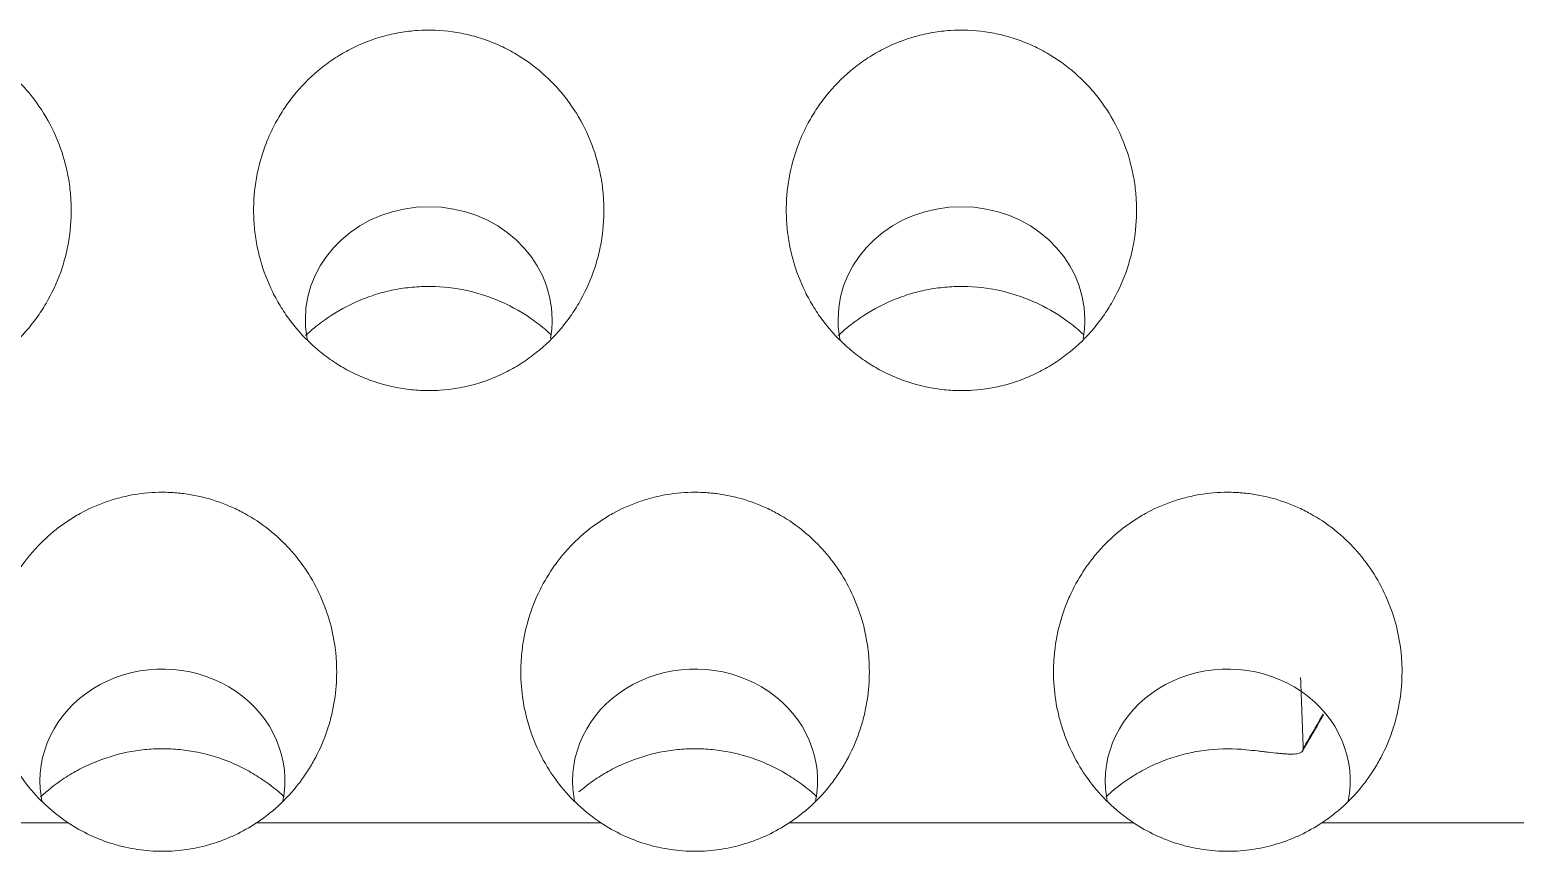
# Model space of a CAD drawing. Header units: millimetres. Extents: x 70151 to 230897, y 35202 to 113211.
# Drawn here: x 179196.4 to 179204.73, y 69177.14 to 69181.75 of the extents above; entities that cross this region are included whole.
import ezdxf

# ---------------------------------------------------------------- set-up
doc = ezdxf.new("R2010")
doc.units = ezdxf.units.MM
doc.header["$LTSCALE"] = 50
doc.layers.add('2-con', color=2, linetype='Continuous')
doc.layers.add('mark-B', color=2, linetype='Continuous', lineweight=20)

# ---------------------------------------------------------------- blocks, each defined once
blk = doc.blocks.new('무풍1WAY 대형')
at = {"layer": 'mark-B'}
for centre, major_axis, start_param, end_param in [((-548.2026, -418.0863), (0.6871, 0), 2.960559, 6.283185), ((-548.2026, -418.0863), (0.6871, 0), 0, 0.180541), ((-545.215, -418.0863), (0.6871, 0), 2.960559, 6.283185), ((-545.215, -418.0863), (0.6871, 0), 0, 0.180541), ((-542.2275, -418.0863), (0.6871, 0), 2.960559, 6.283185), ((-542.2275, -418.0863), (0.6871, 0), 0, 0.180541), ((-546.7088, -420.6736), (-0.6921, 0), 6.112459, 6.283185), ((-546.7088, -420.6736), (-0.6921, 0), 3.141593, 3.316049), ((-543.7212, -420.6736), (-0.6921, 0), 6.112459, 6.283185), ((-543.7212, -420.6736), (-0.6921, 0), 3.141593, 3.316049), ((-546.7088, -420.6736), (-0.6921, 0), 0, 3.141592), ((-543.7212, -420.6736), (-0.6921, 0), 0, 3.141592)]:
    blk.add_ellipse(centre, major_axis=major_axis, ratio=0.913545, start_param=start_param, end_param=end_param, dxfattribs=at)
for points, knots in [([(-547.6746, -417.8514), (-547.7137, -417.8255), (-547.7949, -417.78), (-547.8817, -417.7465), (-547.9489, -417.7261), (-547.9718, -417.7201), (-548.0174, -417.7099), (-548.0403, -417.7056), (-548.1093, -417.6954), (-548.1557, -417.6919), (-548.2257, -417.6919), (-548.2491, -417.6928), (-548.2961, -417.6963), (-548.3194, -417.6989), (-548.3886, -417.7092), (-548.4339, -417.7194), (-548.5005, -417.7395), (-548.5226, -417.7471), (-548.5662, -417.7639), (-548.5879, -417.7731), (-548.6514, -417.803), (-548.6919, -417.8258), (-548.7305, -417.8514)], [0, 0, 0, 0, 0.125, 0.25, 0.25, 0.3125, 0.3125, 0.375, 0.375, 0.5, 0.5, 0.5625, 0.5625, 0.625, 0.625, 0.75, 0.75, 0.8125, 0.8125, 0.875, 0.875, 1, 1, 1, 1]), ([(-544.6871, -417.8514), (-544.7262, -417.8255), (-544.8073, -417.78), (-544.8941, -417.7465), (-544.9614, -417.7261), (-544.9842, -417.7201), (-545.0299, -417.7099), (-545.0528, -417.7056), (-545.1218, -417.6954), (-545.1681, -417.6919), (-545.2382, -417.6919), (-545.2616, -417.6928), (-545.3086, -417.6963), (-545.3318, -417.6989), (-545.401, -417.7092), (-545.4463, -417.7194), (-545.513, -417.7395), (-545.535, -417.7471), (-545.5786, -417.7638), (-545.6003, -417.7731), (-545.6639, -417.803), (-545.7043, -417.8258), (-545.7429, -417.8514)], [0, 0, 0, 0, 0.125, 0.25, 0.25, 0.3125, 0.3125, 0.375, 0.375, 0.5, 0.5, 0.5625, 0.5625, 0.625, 0.625, 0.75, 0.75, 0.8125, 0.8125, 0.875, 0.875, 1, 1, 1, 1]), ([(-541.6995, -417.8514), (-541.7387, -417.8255), (-541.8198, -417.78), (-541.9066, -417.7465), (-541.9738, -417.7261), (-541.9967, -417.7201), (-542.0423, -417.7099), (-542.0653, -417.7056), (-542.1343, -417.6954), (-542.1806, -417.6919), (-542.2506, -417.6919), (-542.274, -417.6928), (-542.321, -417.6963), (-542.3443, -417.6989), (-542.4135, -417.7092), (-542.4588, -417.7194), (-542.5254, -417.7395), (-542.5475, -417.7471), (-542.5911, -417.7638), (-542.6128, -417.7731), (-542.6763, -417.803), (-542.7168, -417.8258), (-542.7554, -417.8514)], [0, 0, 0, 0, 0.125, 0.25, 0.25, 0.3125, 0.3125, 0.375, 0.375, 0.5, 0.5, 0.5625, 0.5625, 0.625, 0.625, 0.75, 0.75, 0.8125, 0.8125, 0.875, 0.875, 1, 1, 1, 1]), ([(-547.6746, -417.8514), (-547.6298, -417.881), (-547.588, -417.9139), (-547.5102, -417.986), (-547.4741, -418.0252), (-547.4079, -418.11), (-547.3787, -418.1544), (-547.3276, -418.247), (-547.3056, -418.2951), (-547.2783, -418.3703), (-547.2701, -418.3959), (-547.2558, -418.4472), (-547.2497, -418.473), (-547.2344, -418.5508), (-547.2282, -418.6033), (-547.2255, -418.6695), (-547.2253, -418.6828), (-547.2252, -418.7095), (-547.2254, -418.7229), (-547.2269, -418.7629), (-547.2289, -418.7894), (-547.2379, -418.8684), (-547.2478, -418.9203), (-547.2688, -418.997), (-547.2768, -419.0224), (-547.2904, -419.0601), (-547.2951, -419.0727), (-547.3051, -419.0974), (-547.3104, -419.1097), (-547.3377, -419.1703), (-547.3631, -419.2168), (-547.4067, -419.2834), (-547.4222, -419.3051), (-547.4468, -419.3369), (-547.4553, -419.3473), (-547.4725, -419.3679), (-547.4814, -419.3779), (-547.5264, -419.4272), (-547.5652, -419.4635), (-547.6279, -419.5131), (-547.6495, -419.5288), (-547.6831, -419.5512), (-547.6945, -419.5584), (-547.7175, -419.5724), (-547.7291, -419.5791), (-547.7878, -419.6115), (-547.8364, -419.6333), (-547.9121, -419.6599), (-547.9377, -419.6677), (-547.9769, -419.6778), (-547.9901, -419.681), (-548.0164, -419.6866), (-548.0296, -419.6892), (-548.0957, -419.7004), (-548.1489, -419.7049), (-548.2292, -419.7049), (-548.256, -419.7038), (-548.2963, -419.7004), (-548.3098, -419.699), (-548.3366, -419.6955), (-548.3498, -419.6935), (-548.4159, -419.6822), (-548.4675, -419.6688), (-548.5431, -419.6423), (-548.5679, -419.6324), (-548.6048, -419.6159), (-548.617, -419.6101), (-548.6411, -419.5981), (-548.653, -419.5918), (-548.7116, -419.5595), (-548.7558, -419.53), (-548.8183, -419.4806), (-548.8487, -419.4546), (-548.8775, -419.4266), (-548.8964, -419.4075), (-548.9057, -419.3977), (-548.9508, -419.3483), (-548.9833, -419.3064), (-549.0414, -419.2179), (-549.0669, -419.1714), (-549.111, -419.0736), (-549.129, -419.0237), (-549.1569, -418.9218), (-549.167, -418.8699), (-549.1762, -418.7906), (-549.1782, -418.7638), (-549.1802, -418.7106), (-549.1801, -418.6841), (-549.177, -418.6049), (-549.1709, -418.5524), (-549.1582, -418.4873), (-549.1554, -418.4742), (-549.1493, -418.4483), (-549.146, -418.4353), (-549.1353, -418.3966), (-549.1272, -418.3713), (-549.1001, -418.2965), (-549.0782, -418.2483), (-549.0398, -418.1785), (-549.026, -418.1556), (-548.9964, -418.1108), (-548.9808, -418.0891), (-548.9317, -418.0261), (-548.8958, -417.9869), (-548.8372, -417.9325), (-548.8169, -417.9151), (-548.7745, -417.8818), (-548.7528, -417.8661), (-548.7305, -417.8514)], [0, 0, 0, 0, 0.03125, 0.03125, 0.0625, 0.0625, 0.09375, 0.09375, 0.125, 0.125, 0.140625, 0.140625, 0.15625, 0.15625, 0.1875, 0.1875, 0.195313, 0.195313, 0.203125, 0.203125, 0.21875, 0.21875, 0.25, 0.25, 0.265625, 0.265625, 0.273438, 0.273438, 0.28125, 0.28125, 0.3125, 0.3125, 0.328125, 0.328125, 0.335938, 0.335938, 0.34375, 0.34375, 0.375, 0.375, 0.390625, 0.390625, 0.398438, 0.398438, 0.40625, 0.40625, 0.4375, 0.4375, 0.453125, 0.453125, 0.460938, 0.460938, 0.46875, 0.46875, 0.5, 0.5, 0.515625, 0.515625, 0.523438, 0.523438, 0.53125, 0.53125, 0.5625, 0.5625, 0.578125, 0.578125, 0.585938, 0.585938, 0.59375, 0.59375, 0.625, 0.625, 0.640625, 0.648438, 0.648438, 0.65625, 0.65625, 0.6875, 0.6875, 0.71875, 0.71875, 0.75, 0.75, 0.78125, 0.78125, 0.796875, 0.796875, 0.8125, 0.8125, 0.84375, 0.84375, 0.851563, 0.851563, 0.859375, 0.859375, 0.875, 0.875, 0.90625, 0.90625, 0.921875, 0.921875, 0.9375, 0.9375, 0.96875, 0.96875, 0.984375, 0.984375, 1, 1, 1, 1]), ([(-544.6871, -417.8514), (-544.6423, -417.881), (-544.6005, -417.9139), (-544.5226, -417.986), (-544.4866, -418.0252), (-544.4204, -418.11), (-544.3912, -418.1544), (-544.34, -418.247), (-544.3181, -418.2951), (-544.2907, -418.3703), (-544.2825, -418.3959), (-544.2683, -418.4472), (-544.2622, -418.473), (-544.2469, -418.5508), (-544.2407, -418.6033), (-544.238, -418.6695), (-544.2377, -418.6828), (-544.2376, -418.7095), (-544.2379, -418.7229), (-544.2393, -418.7629), (-544.2413, -418.7895), (-544.2503, -418.8684), (-544.2603, -418.9203), (-544.2813, -418.997), (-544.2893, -419.0224), (-544.3028, -419.0601), (-544.3076, -419.0727), (-544.3176, -419.0974), (-544.3228, -419.1097), (-544.3501, -419.1703), (-544.3756, -419.2168), (-544.4192, -419.2834), (-544.4346, -419.3051), (-544.4593, -419.3369), (-544.4677, -419.3474), (-544.485, -419.3679), (-544.4938, -419.3779), (-544.5388, -419.4272), (-544.5777, -419.4635), (-544.6404, -419.5131), (-544.662, -419.5288), (-544.6956, -419.5512), (-544.707, -419.5584), (-544.73, -419.5724), (-544.7416, -419.5791), (-544.8002, -419.6115), (-544.8489, -419.6333), (-544.9245, -419.6599), (-544.9502, -419.6677), (-544.9893, -419.6778), (-545.0025, -419.681), (-545.0289, -419.6866), (-545.0421, -419.6892), (-545.1082, -419.7004), (-545.1614, -419.7049), (-545.2416, -419.7049), (-545.2684, -419.7038), (-545.3088, -419.7004), (-545.3223, -419.699), (-545.349, -419.6955), (-545.3623, -419.6935), (-545.4284, -419.6822), (-545.48, -419.6688), (-545.5555, -419.6423), (-545.5804, -419.6324), (-545.6172, -419.6159), (-545.6294, -419.6101), (-545.6535, -419.5981), (-545.6654, -419.5918), (-545.724, -419.5595), (-545.7683, -419.53), (-545.8308, -419.4806), (-545.851, -419.4632), (-545.8901, -419.4268), (-545.9091, -419.4076), (-545.9633, -419.3483), (-545.9957, -419.3064), (-546.0538, -419.2179), (-546.0794, -419.1714), (-546.1235, -419.0736), (-546.1414, -419.0236), (-546.1694, -418.9218), (-546.1795, -418.8699), (-546.1886, -418.7906), (-546.1906, -418.7638), (-546.1926, -418.7106), (-546.1926, -418.6841), (-546.1895, -418.6049), (-546.1834, -418.5524), (-546.1707, -418.4873), (-546.1679, -418.4742), (-546.1617, -418.4483), (-546.1584, -418.4353), (-546.1477, -418.3966), (-546.1396, -418.3713), (-546.1125, -418.2965), (-546.0907, -418.2483), (-546.0522, -418.1785), (-546.0384, -418.1556), (-546.0089, -418.1108), (-545.9933, -418.0891), (-545.9442, -418.0261), (-545.9083, -417.9869), (-545.8497, -417.9325), (-545.8293, -417.9151), (-545.787, -417.8818), (-545.7652, -417.8661), (-545.7429, -417.8514)], [0, 0, 0, 0, 0.03125, 0.03125, 0.0625, 0.0625, 0.09375, 0.09375, 0.125, 0.125, 0.140625, 0.140625, 0.15625, 0.15625, 0.1875, 0.1875, 0.195312, 0.195312, 0.203125, 0.203125, 0.21875, 0.21875, 0.25, 0.25, 0.265625, 0.265625, 0.273437, 0.273437, 0.28125, 0.28125, 0.3125, 0.3125, 0.328125, 0.328125, 0.335937, 0.335937, 0.34375, 0.34375, 0.375, 0.375, 0.390625, 0.390625, 0.398437, 0.398437, 0.40625, 0.40625, 0.4375, 0.4375, 0.453125, 0.453125, 0.460937, 0.460937, 0.46875, 0.46875, 0.5, 0.5, 0.515625, 0.515625, 0.523437, 0.523437, 0.53125, 0.53125, 0.5625, 0.5625, 0.578125, 0.578125, 0.585937, 0.585937, 0.59375, 0.59375, 0.625, 0.625, 0.640625, 0.640625, 0.65625, 0.65625, 0.6875, 0.6875, 0.71875, 0.71875, 0.75, 0.75, 0.78125, 0.78125, 0.796875, 0.796875, 0.8125, 0.8125, 0.84375, 0.84375, 0.851562, 0.851562, 0.859375, 0.859375, 0.875, 0.875, 0.90625, 0.90625, 0.921875, 0.921875, 0.9375, 0.9375, 0.96875, 0.96875, 0.984375, 0.984375, 1, 1, 1, 1]), ([(-541.6995, -417.8514), (-541.6547, -417.881), (-541.6129, -417.9139), (-541.5351, -417.986), (-541.499, -418.0252), (-541.4328, -418.11), (-541.4036, -418.1544), (-541.3525, -418.247), (-541.3305, -418.2951), (-541.3032, -418.3703), (-541.295, -418.3959), (-541.2807, -418.4472), (-541.2746, -418.473), (-541.2593, -418.5508), (-541.2532, -418.6033), (-541.2504, -418.6695), (-541.2502, -418.6828), (-541.2501, -418.7095), (-541.2503, -418.7229), (-541.2518, -418.7629), (-541.2538, -418.7895), (-541.2628, -418.8684), (-541.2727, -418.9203), (-541.2937, -418.997), (-541.3017, -419.0224), (-541.3153, -419.0601), (-541.32, -419.0727), (-541.33, -419.0974), (-541.3353, -419.1097), (-541.3626, -419.1703), (-541.388, -419.2168), (-541.4316, -419.2834), (-541.4471, -419.3051), (-541.4717, -419.3369), (-541.4802, -419.3474), (-541.4974, -419.3679), (-541.5063, -419.3779), (-541.5513, -419.4272), (-541.5901, -419.4635), (-541.6528, -419.5131), (-541.6744, -419.5288), (-541.708, -419.5512), (-541.7194, -419.5584), (-541.7424, -419.5724), (-541.754, -419.5791), (-541.8127, -419.6115), (-541.8613, -419.6333), (-541.937, -419.6599), (-541.9626, -419.6677), (-542.0018, -419.6778), (-542.015, -419.681), (-542.0413, -419.6866), (-542.0545, -419.6892), (-542.1206, -419.7004), (-542.1738, -419.7049), (-542.2541, -419.7049), (-542.2809, -419.7038), (-542.3212, -419.7004), (-542.3347, -419.699), (-542.3615, -419.6955), (-542.3748, -419.6935), (-542.4408, -419.6822), (-542.4924, -419.6688), (-542.568, -419.6423), (-542.5928, -419.6324), (-542.6297, -419.6159), (-542.6419, -419.6101), (-542.666, -419.5981), (-542.6779, -419.5918), (-542.7365, -419.5595), (-542.7807, -419.53), (-542.8433, -419.4806), (-542.8635, -419.4632), (-542.9026, -419.4268), (-542.9216, -419.4076), (-542.9757, -419.3483), (-543.0082, -419.3064), (-543.0663, -419.2179), (-543.0918, -419.1714), (-543.1359, -419.0736), (-543.1539, -419.0236), (-543.1819, -418.9218), (-543.1919, -418.8699), (-543.2011, -418.7906), (-543.2031, -418.7638), (-543.2051, -418.7106), (-543.205, -418.6841), (-543.2019, -418.6049), (-543.1958, -418.5524), (-543.1831, -418.4873), (-543.1803, -418.4742), (-543.1742, -418.4483), (-543.1709, -418.4353), (-543.1602, -418.3966), (-543.1521, -418.3713), (-543.125, -418.2965), (-543.1031, -418.2483), (-543.0647, -418.1785), (-543.0509, -418.1556), (-543.0213, -418.1108), (-543.0057, -418.0891), (-542.9566, -418.0261), (-542.9207, -417.9869), (-542.8621, -417.9325), (-542.8418, -417.9151), (-542.7995, -417.8818), (-542.7777, -417.8661), (-542.7554, -417.8514)], [0, 0, 0, 0, 0.03125, 0.03125, 0.0625, 0.0625, 0.09375, 0.09375, 0.125, 0.125, 0.140625, 0.140625, 0.15625, 0.15625, 0.1875, 0.1875, 0.195313, 0.195313, 0.203125, 0.203125, 0.21875, 0.21875, 0.25, 0.25, 0.265625, 0.265625, 0.273438, 0.273438, 0.28125, 0.28125, 0.3125, 0.3125, 0.328125, 0.328125, 0.335938, 0.335938, 0.34375, 0.34375, 0.375, 0.375, 0.390625, 0.390625, 0.398438, 0.398438, 0.40625, 0.40625, 0.4375, 0.4375, 0.453125, 0.453125, 0.460938, 0.460938, 0.46875, 0.46875, 0.5, 0.5, 0.515625, 0.515625, 0.523437, 0.523437, 0.53125, 0.53125, 0.5625, 0.5625, 0.578125, 0.578125, 0.585937, 0.585937, 0.59375, 0.59375, 0.625, 0.625, 0.640625, 0.640625, 0.65625, 0.65625, 0.6875, 0.6875, 0.71875, 0.71875, 0.75, 0.75, 0.78125, 0.78125, 0.796875, 0.796875, 0.8125, 0.8125, 0.84375, 0.84375, 0.851563, 0.851563, 0.859375, 0.859375, 0.875, 0.875, 0.90625, 0.90625, 0.921875, 0.921875, 0.9375, 0.9375, 0.96875, 0.96875, 0.984375, 0.984375, 1, 1, 1, 1]), ([(-548.3063, -418.2613), (-548.2363, -418.2686), (-548.1661, -418.2686), (-548.0781, -418.259), (-548.0604, -418.2567), (-548.0254, -418.251), (-548.0081, -418.2477), (-547.9564, -418.2364), (-547.8888, -418.2178), (-547.8234, -418.1923), (-547.7753, -418.1706), (-547.7594, -418.1629), (-547.7279, -418.1466), (-547.7123, -418.138), (-547.6363, -418.0934), (-547.58, -418.0521), (-547.525, -418.0023), (-547.5219, -417.9995), (-547.5188, -417.9967)], [0, 0, 0, 0, 0.24632, 0.24632, 0.3079, 0.3079, 0.369481, 0.369481, 0.492641, 0.615801, 0.615801, 0.677381, 0.677381, 0.738961, 0.738961, 0.985282, 0.985282, 1, 1, 1, 1]), ([(-545.8984, -417.997), (-545.8599, -418.0327), (-545.8188, -418.0652), (-545.7614, -418.1039), (-545.7475, -418.1129), (-545.7191, -418.1301), (-545.7046, -418.1383), (-545.6608, -418.162), (-545.6311, -418.1762), (-545.54, -418.2144), (-545.477, -418.2339), (-545.3789, -418.2537), (-545.3461, -418.2586), (-545.2804, -418.2651), (-545.2146, -418.2683), (-545.1487, -418.2651), (-545.0991, -418.2601), (-545.0826, -418.258), (-545.0496, -418.253), (-545.0332, -418.2501), (-544.9521, -418.2336), (-544.8894, -418.2142), (-544.8134, -418.1823), (-544.7983, -418.1755), (-544.7685, -418.1612), (-544.7536, -418.1536), (-544.7098, -418.1298), (-544.6816, -418.1127), (-544.6223, -418.0727), (-544.5917, -418.0494), (-544.5625, -418.0244)], [0, 0, 0, 0, 0.108172, 0.108172, 0.142017, 0.142017, 0.175863, 0.175863, 0.243554, 0.243554, 0.378936, 0.378936, 0.446627, 0.446627, 0.514318, 0.582009, 0.582009, 0.615855, 0.615855, 0.649701, 0.649701, 0.785083, 0.785083, 0.818928, 0.818928, 0.852774, 0.852774, 0.920465, 0.920465, 1, 1, 1, 1]), ([(-542.9108, -417.997), (-542.8723, -418.0327), (-542.8312, -418.0652), (-542.7739, -418.1039), (-542.7599, -418.1129), (-542.7315, -418.1301), (-542.717, -418.1383), (-542.6733, -418.162), (-542.6435, -418.1762), (-542.5525, -418.2144), (-542.4895, -418.2339), (-542.3913, -418.2537), (-542.3585, -418.2586), (-542.2928, -418.2651), (-542.2271, -418.2683), (-542.1611, -418.2651), (-542.1116, -418.2601), (-542.095, -418.258), (-542.062, -418.253), (-542.0457, -418.2501), (-541.9646, -418.2336), (-541.9018, -418.2142), (-541.8259, -418.1823), (-541.8108, -418.1755), (-541.7809, -418.1612), (-541.7661, -418.1536), (-541.7222, -418.1298), (-541.694, -418.1127), (-541.6233, -418.0649), (-541.5822, -418.0324), (-541.5437, -417.9967)], [0, 0, 0, 0, 0.105151, 0.105151, 0.138052, 0.138052, 0.170953, 0.170953, 0.236756, 0.236756, 0.368361, 0.368361, 0.434163, 0.434163, 0.499965, 0.565768, 0.565768, 0.598669, 0.598669, 0.63157, 0.63157, 0.763175, 0.763175, 0.796076, 0.796076, 0.828978, 0.828978, 0.89478, 0.89478, 1, 1, 1, 1]), ([(-548.6256, -418.2671), (-548.6394, -418.2909), (-548.6532, -418.3148), (-548.6904, -418.3793), (-548.7138, -418.4198), (-548.7372, -418.4604)], [0, 0, 0, 0, 0.370637, 0.370637, 1, 1, 1, 1]), ([(-548.3063, -418.2613), (-548.3277, -418.259), (-548.3488, -418.2567), (-548.3798, -418.2532), (-548.3901, -418.252), (-548.4105, -418.2497), (-548.4205, -418.2485), (-548.4497, -418.2452), (-548.4683, -418.2431), (-548.4946, -418.2405), (-548.5032, -418.2397), (-548.5194, -418.2384), (-548.5348, -418.2373), (-548.5488, -418.2368), (-548.562, -418.2366), (-548.5682, -418.2367), (-548.5854, -418.2376), (-548.595, -418.239), (-548.6066, -418.2425), (-548.6101, -418.2439), (-548.6159, -418.2472), (-548.6183, -418.2491), (-548.624, -418.2555), (-548.6258, -418.2608), (-548.6256, -418.2671)], [0, 0, 0, 0, 0.125, 0.125, 0.1875, 0.1875, 0.25, 0.25, 0.375, 0.375, 0.4375, 0.4375, 0.5, 0.5625, 0.5625, 0.625, 0.625, 0.75, 0.75, 0.8125, 0.8125, 0.875, 0.875, 1, 1, 1, 1]), ([(-545.7282, -421.2256), (-545.7301, -421.1929), (-545.7335, -421.1604), (-545.7434, -421.0958), (-545.7499, -421.0636), (-545.7738, -420.9689), (-545.7955, -420.9079), (-545.8365, -420.8196), (-545.8517, -420.7908), (-545.8849, -420.7342), (-545.9028, -420.7068), (-545.9602, -420.6279), (-546.0032, -420.5792), (-546.0633, -420.5235), (-546.0757, -420.5126), (-546.1009, -420.4915), (-546.1137, -420.4812), (-546.1528, -420.4516), (-546.2067, -420.4149), (-546.2784, -420.3759), (-546.3234, -420.3557), (-546.3538, -420.3429), (-546.3692, -420.3369), (-546.4466, -420.3091), (-546.51, -420.2934), (-546.5911, -420.2819), (-546.6074, -420.28), (-546.6402, -420.2771), (-546.6567, -420.276), (-546.7063, -420.2742), (-546.7391, -420.2747), (-546.8369, -420.2811), (-546.9013, -420.2921), (-546.9808, -420.3142), (-546.9967, -420.319), (-547.0279, -420.3294), (-547.0433, -420.335), (-547.089, -420.353), (-547.1483, -420.3798), (-547.2188, -420.4206), (-547.2594, -420.4484), (-547.2861, -420.4676), (-547.2993, -420.4776), (-547.3633, -420.5289), (-547.4096, -420.5743), (-547.4723, -420.6488), (-547.492, -420.6747), (-547.5199, -420.7152), (-547.5289, -420.729), (-547.5461, -420.7568), (-547.5543, -420.7708), (-547.5937, -420.8419), (-547.6195, -420.9012), (-547.6447, -420.9782), (-547.6494, -420.9938), (-547.6581, -421.0252), (-547.662, -421.0411), (-547.6728, -421.0889), (-547.6785, -421.1209), (-547.6908, -421.2172), (-547.6931, -421.2817), (-547.6874, -421.3791), (-547.6839, -421.4118), (-547.674, -421.4761), (-547.6676, -421.5078), (-547.6439, -421.6019), (-547.6223, -421.663), (-547.5668, -421.7819), (-547.5339, -421.8379), (-547.4767, -421.9166), (-547.4563, -421.942), (-547.4237, -421.9788), (-547.4125, -421.9908), (-547.3895, -422.0143), (-547.3778, -422.0257), (-547.3178, -422.0812), (-547.2659, -422.1205), (-547.1961, -422.1631), (-547.1818, -422.1713), (-547.1529, -422.187), (-547.1381, -422.1946), (-547.0937, -422.2158), (-547.0333, -422.241), (-546.9552, -422.2647), (-546.9072, -422.2753), (-546.8748, -422.2816), (-546.8585, -422.2844), (-546.7767, -422.2959), (-546.7114, -422.2982), (-546.6135, -422.2918), (-546.581, -422.288), (-546.5321, -422.2797), (-546.5159, -422.2765), (-546.4837, -422.2693), (-546.4678, -422.2653), (-546.389, -422.2434), (-546.3284, -422.2196), (-546.2555, -422.1822), (-546.2411, -422.1743), (-546.2126, -422.1578), (-546.1985, -422.1492), (-546.1572, -422.1224), (-546.1308, -422.1033), (-546.0548, -422.0424), (-546.0082, -421.997), (-545.9554, -421.9342), (-545.9451, -421.9214), (-545.9253, -421.8954), (-545.9158, -421.8822), (-545.8882, -421.842), (-545.8542, -421.787), (-545.8183, -421.7144), (-545.7999, -421.6692), (-545.7883, -421.6387), (-545.7828, -421.6232), (-545.7575, -421.5457), (-545.7293, -421.4199), (-545.7244, -421.2909), (-545.7282, -421.2256)], [0, 0, 0, 0, 0.015625, 0.015625, 0.03125, 0.03125, 0.0625, 0.0625, 0.078125, 0.078125, 0.09375, 0.09375, 0.125, 0.125, 0.132812, 0.132812, 0.140625, 0.140625, 0.15625, 0.171875, 0.179687, 0.179687, 0.1875, 0.1875, 0.21875, 0.21875, 0.226562, 0.226562, 0.234375, 0.234375, 0.25, 0.25, 0.28125, 0.28125, 0.289062, 0.289062, 0.296875, 0.296875, 0.3125, 0.328125, 0.335937, 0.335937, 0.34375, 0.34375, 0.375, 0.375, 0.390625, 0.390625, 0.398437, 0.398437, 0.40625, 0.40625, 0.4375, 0.4375, 0.445312, 0.445312, 0.453125, 0.453125, 0.46875, 0.46875, 0.5, 0.5, 0.515625, 0.515625, 0.53125, 0.53125, 0.5625, 0.5625, 0.59375, 0.59375, 0.609375, 0.609375, 0.617188, 0.617188, 0.625, 0.625, 0.65625, 0.65625, 0.664063, 0.664063, 0.671875, 0.671875, 0.6875, 0.703125, 0.710938, 0.710938, 0.71875, 0.71875, 0.75, 0.75, 0.765625, 0.765625, 0.773438, 0.773438, 0.78125, 0.78125, 0.8125, 0.8125, 0.820313, 0.820313, 0.828125, 0.828125, 0.84375, 0.84375, 0.875, 0.875, 0.882813, 0.882813, 0.890625, 0.890625, 0.90625, 0.921875, 0.929688, 0.929688, 0.9375, 0.9375, 0.96875, 1, 1, 1, 1]), ([(-542.7407, -421.2256), (-542.7426, -421.1929), (-542.746, -421.1604), (-542.7559, -421.0958), (-542.7624, -421.0636), (-542.7863, -420.9689), (-542.8079, -420.9079), (-542.849, -420.8196), (-542.8641, -420.7908), (-542.8974, -420.7342), (-542.9153, -420.7068), (-542.9726, -420.6279), (-543.0157, -420.5792), (-543.0757, -420.5235), (-543.0881, -420.5126), (-543.1133, -420.4915), (-543.1262, -420.4812), (-543.1653, -420.4516), (-543.2192, -420.4149), (-543.2908, -420.3759), (-543.3358, -420.3557), (-543.3663, -420.3429), (-543.3817, -420.3369), (-543.4591, -420.3091), (-543.5224, -420.2934), (-543.6035, -420.2819), (-543.6198, -420.28), (-543.6526, -420.2771), (-543.6692, -420.276), (-543.7187, -420.2742), (-543.7515, -420.2747), (-543.8494, -420.2811), (-543.9138, -420.2921), (-543.9933, -420.3142), (-544.0091, -420.319), (-544.0403, -420.3294), (-544.0557, -420.335), (-544.1014, -420.353), (-544.1608, -420.3798), (-544.2313, -420.4206), (-544.2719, -420.4484), (-544.2986, -420.4676), (-544.3117, -420.4776), (-544.3757, -420.5289), (-544.4221, -420.5743), (-544.4847, -420.6488), (-544.5045, -420.6747), (-544.5323, -420.7152), (-544.5413, -420.729), (-544.5585, -420.7568), (-544.5667, -420.7708), (-544.6061, -420.8419), (-544.6319, -420.9012), (-544.6571, -420.9782), (-544.6618, -420.9938), (-544.6705, -421.0252), (-544.6745, -421.0411), (-544.6853, -421.0889), (-544.6909, -421.1209), (-544.7033, -421.2172), (-544.7056, -421.2817), (-544.6998, -421.3791), (-544.6964, -421.4118), (-544.6865, -421.4761), (-544.68, -421.5078), (-544.6563, -421.6019), (-544.6347, -421.663), (-544.5793, -421.7819), (-544.5463, -421.8379), (-544.4891, -421.9166), (-544.4687, -421.942), (-544.4362, -421.9788), (-544.4249, -421.9908), (-544.4019, -422.0143), (-544.3902, -422.0257), (-544.3303, -422.0812), (-544.2784, -422.1205), (-544.2085, -422.1631), (-544.1943, -422.1713), (-544.1653, -422.187), (-544.1506, -422.1946), (-544.1061, -422.2158), (-544.0458, -422.241), (-543.9677, -422.2647), (-543.9196, -422.2753), (-543.8873, -422.2816), (-543.871, -422.2844), (-543.7892, -422.2959), (-543.7238, -422.2982), (-543.626, -422.2918), (-543.5934, -422.288), (-543.5446, -422.2797), (-543.5283, -422.2765), (-543.4962, -422.2693), (-543.4803, -422.2653), (-543.4015, -422.2434), (-543.3408, -422.2196), (-543.268, -422.1822), (-543.2535, -422.1743), (-543.225, -422.1578), (-543.2109, -422.1492), (-543.1697, -422.1224), (-543.1433, -422.1033), (-543.0672, -422.0424), (-543.0207, -421.997), (-542.9679, -421.9342), (-542.9576, -421.9214), (-542.9378, -421.8954), (-542.9283, -421.8822), (-542.9007, -421.842), (-542.8666, -421.787), (-542.8308, -421.7144), (-542.8123, -421.6692), (-542.8007, -421.6387), (-542.7952, -421.6232), (-542.7699, -421.5457), (-542.7417, -421.4199), (-542.7369, -421.2909), (-542.7407, -421.2256)], [0, 0, 0, 0, 0.015625, 0.015625, 0.03125, 0.03125, 0.0625, 0.0625, 0.078125, 0.078125, 0.09375, 0.09375, 0.125, 0.125, 0.132813, 0.132813, 0.140625, 0.140625, 0.15625, 0.171875, 0.179688, 0.179688, 0.1875, 0.1875, 0.21875, 0.21875, 0.226563, 0.226563, 0.234375, 0.234375, 0.25, 0.25, 0.28125, 0.28125, 0.289063, 0.289063, 0.296875, 0.296875, 0.3125, 0.328125, 0.335938, 0.335938, 0.34375, 0.34375, 0.375, 0.375, 0.390625, 0.390625, 0.398438, 0.398438, 0.40625, 0.40625, 0.4375, 0.4375, 0.445313, 0.445313, 0.453125, 0.453125, 0.46875, 0.46875, 0.5, 0.5, 0.515625, 0.515625, 0.53125, 0.53125, 0.5625, 0.5625, 0.59375, 0.59375, 0.609375, 0.609375, 0.617188, 0.617188, 0.625, 0.625, 0.65625, 0.65625, 0.664063, 0.664063, 0.671875, 0.671875, 0.6875, 0.703125, 0.710938, 0.710938, 0.71875, 0.71875, 0.75, 0.75, 0.765625, 0.765625, 0.773438, 0.773438, 0.78125, 0.78125, 0.8125, 0.8125, 0.820313, 0.820313, 0.828125, 0.828125, 0.84375, 0.84375, 0.875, 0.875, 0.882813, 0.882813, 0.890625, 0.890625, 0.90625, 0.921875, 0.929688, 0.929688, 0.9375, 0.9375, 0.96875, 1, 1, 1, 1]), ([(-539.7531, -421.2256), (-539.755, -421.1929), (-539.7584, -421.1604), (-539.7683, -421.0958), (-539.7749, -421.0636), (-539.7987, -420.9689), (-539.8204, -420.9079), (-539.8614, -420.8196), (-539.8766, -420.7908), (-539.9098, -420.7342), (-539.9277, -420.7068), (-539.9851, -420.6279), (-540.0281, -420.5792), (-540.0882, -420.5235), (-540.1006, -420.5126), (-540.1258, -420.4915), (-540.1386, -420.4812), (-540.1777, -420.4516), (-540.2316, -420.4149), (-540.3033, -420.3759), (-540.3483, -420.3557), (-540.3787, -420.3429), (-540.3941, -420.3369), (-540.4715, -420.3091), (-540.5349, -420.2934), (-540.616, -420.2819), (-540.6323, -420.28), (-540.6651, -420.2771), (-540.6816, -420.276), (-540.7312, -420.2742), (-540.764, -420.2747), (-540.8618, -420.2811), (-540.9262, -420.2921), (-541.0057, -420.3142), (-541.0216, -420.319), (-541.0528, -420.3294), (-541.0682, -420.335), (-541.1139, -420.353), (-541.1733, -420.3798), (-541.2437, -420.4206), (-541.2844, -420.4484), (-541.311, -420.4676), (-541.3242, -420.4776), (-541.3882, -420.5289), (-541.4345, -420.5743), (-541.4972, -420.6488), (-541.5169, -420.6747), (-541.5448, -420.7152), (-541.5538, -420.729), (-541.571, -420.7568), (-541.5792, -420.7708), (-541.6186, -420.8419), (-541.6444, -420.9012), (-541.6696, -420.9782), (-541.6743, -420.9938), (-541.683, -421.0252), (-541.6869, -421.0411), (-541.6977, -421.0889), (-541.7034, -421.1209), (-541.7158, -421.2172), (-541.718, -421.2817), (-541.7123, -421.3791), (-541.7088, -421.4118), (-541.6989, -421.4761), (-541.6925, -421.5078), (-541.6688, -421.6019), (-541.6472, -421.663), (-541.5917, -421.7819), (-541.5588, -421.8379), (-541.5016, -421.9166), (-541.4812, -421.942), (-541.4486, -421.9788), (-541.4374, -421.9908), (-541.4144, -422.0143), (-541.4027, -422.0257), (-541.3427, -422.0812), (-541.2908, -422.1205), (-541.221, -422.1631), (-541.2068, -422.1713), (-541.1778, -422.187), (-541.1631, -422.1946), (-541.1186, -422.2158), (-541.0582, -422.241), (-540.9801, -422.2647), (-540.9321, -422.2753), (-540.8998, -422.2816), (-540.8834, -422.2844), (-540.8016, -422.2959), (-540.7363, -422.2982), (-540.6385, -422.2918), (-540.6059, -422.288), (-540.557, -422.2797), (-540.5408, -422.2765), (-540.5086, -422.2693), (-540.4927, -422.2653), (-540.4139, -422.2434), (-540.3533, -422.2196), (-540.2804, -422.1822), (-540.266, -422.1743), (-540.2375, -422.1578), (-540.2234, -422.1492), (-540.1821, -422.1224), (-540.1557, -422.1033), (-540.0797, -422.0424), (-540.0331, -421.997), (-539.9803, -421.9342), (-539.97, -421.9214), (-539.9503, -421.8954), (-539.9407, -421.8822), (-539.9131, -421.842), (-539.8791, -421.787), (-539.8432, -421.7144), (-539.8248, -421.6692), (-539.8132, -421.6387), (-539.8077, -421.6232), (-539.7824, -421.5457), (-539.7542, -421.4199), (-539.7494, -421.2909), (-539.7531, -421.2256)], [0, 0, 0, 0, 0.015625, 0.015625, 0.03125, 0.03125, 0.0625, 0.0625, 0.078125, 0.078125, 0.09375, 0.09375, 0.125, 0.125, 0.132812, 0.132812, 0.140625, 0.140625, 0.15625, 0.171875, 0.179687, 0.179687, 0.1875, 0.1875, 0.21875, 0.21875, 0.226562, 0.226562, 0.234375, 0.234375, 0.25, 0.25, 0.28125, 0.28125, 0.289062, 0.289062, 0.296875, 0.296875, 0.3125, 0.328125, 0.335937, 0.335937, 0.34375, 0.34375, 0.375, 0.375, 0.390625, 0.390625, 0.398437, 0.398437, 0.40625, 0.40625, 0.4375, 0.4375, 0.445312, 0.445312, 0.453125, 0.453125, 0.46875, 0.46875, 0.5, 0.5, 0.515625, 0.515625, 0.53125, 0.53125, 0.5625, 0.5625, 0.59375, 0.59375, 0.609375, 0.609375, 0.617187, 0.617187, 0.625, 0.625, 0.65625, 0.65625, 0.664062, 0.664062, 0.671875, 0.671875, 0.6875, 0.703125, 0.710937, 0.710937, 0.71875, 0.71875, 0.75, 0.75, 0.765625, 0.765625, 0.773437, 0.773437, 0.78125, 0.78125, 0.8125, 0.8125, 0.820312, 0.820312, 0.828125, 0.828125, 0.84375, 0.84375, 0.875, 0.875, 0.882812, 0.882812, 0.890625, 0.890625, 0.90625, 0.921875, 0.929687, 0.929687, 0.9375, 0.9375, 0.96875, 1, 1, 1, 1]), ([(-546.0168, -420.5831), (-546.0363, -420.6014), (-546.0565, -420.619), (-546.1043, -420.6573), (-546.1321, -420.6773), (-546.2178, -420.733), (-546.2783, -420.7642), (-546.3584, -420.7957), (-546.3747, -420.8016), (-546.4073, -420.8125), (-546.4237, -420.8176), (-546.4731, -420.8313), (-546.5397, -420.8463), (-546.6075, -420.8544), (-546.6761, -420.859), (-546.7108, -420.8595), (-546.8137, -420.8557), (-546.8812, -420.8463), (-546.9642, -420.8259), (-546.9807, -420.8214), (-547.0137, -420.8115), (-547.0301, -420.806), (-547.0787, -420.7886), (-547.1103, -420.7755), (-547.2024, -420.7315), (-547.2606, -420.6963), (-547.3291, -420.6447), (-547.3426, -420.634), (-547.3689, -420.612), (-547.3817, -420.6007), (-547.3953, -420.5883), (-547.3963, -420.5873), (-547.3973, -420.5864)], [0, 0, 0, 0, 0.052761, 0.052761, 0.120228, 0.120228, 0.255163, 0.255163, 0.288896, 0.288896, 0.32263, 0.32263, 0.390097, 0.457564, 0.457564, 0.525031, 0.525031, 0.659966, 0.659966, 0.693699, 0.693699, 0.727433, 0.727433, 0.7949, 0.7949, 0.929835, 0.929835, 0.963568, 0.963568, 0.997302, 0.997302, 1, 1, 1, 1]), ([(-543.0293, -420.5831), (-543.0487, -420.6014), (-543.0689, -420.619), (-543.1168, -420.6573), (-543.1445, -420.6773), (-543.2302, -420.733), (-543.2908, -420.7642), (-543.3709, -420.7957), (-543.3871, -420.8016), (-543.4198, -420.8125), (-543.4361, -420.8176), (-543.4856, -420.8313), (-543.5521, -420.8463), (-543.62, -420.8544), (-543.6885, -420.859), (-543.7233, -420.8595), (-543.8262, -420.8557), (-543.8936, -420.8463), (-543.9767, -420.8259), (-543.9932, -420.8214), (-544.0261, -420.8115), (-544.0426, -420.806), (-544.0912, -420.7886), (-544.1227, -420.7755), (-544.2149, -420.7315), (-544.273, -420.6963), (-544.3415, -420.6447), (-544.355, -420.634), (-544.3814, -420.612), (-544.3942, -420.6007), (-544.4077, -420.5883), (-544.4087, -420.5873), (-544.4097, -420.5864)], [0, 0, 0, 0, 0.052761, 0.052761, 0.120228, 0.120228, 0.255163, 0.255163, 0.288896, 0.288896, 0.32263, 0.32263, 0.390097, 0.457564, 0.457564, 0.525031, 0.525031, 0.659966, 0.659966, 0.693699, 0.693699, 0.727433, 0.727433, 0.7949, 0.7949, 0.929835, 0.929835, 0.963568, 0.963568, 0.997302, 0.997302, 1, 1, 1, 1])]:
    blk.add_open_spline(points, degree=3, knots=knots, dxfattribs=at)
for points, degree in [([(-548.7305, -417.8514), (-549.6738, -417.8514), (-550.6171, -417.8514), (-551.5604, -417.8514)], 3), ([(-545.7429, -417.8514), (-546.3868, -417.8514), (-547.0307, -417.8514), (-547.6746, -417.8514)], 3), ([(-542.7554, -417.8514), (-543.3993, -417.8514), (-544.0432, -417.8514), (-544.6871, -417.8514)], 3), ([(-539.7679, -417.8514), (-540.4117, -417.8514), (-541.0556, -417.8514), (-541.6995, -417.8514)], 3), ([(-548.6226, -418.2545), (-548.6812, -418.356), (-548.7397, -418.4575)], 2), ([(-548.6256, -418.2671), (-548.6211, -418.4009), (-548.6163, -418.5342), (-548.6109, -418.6666)], 3)]:
    blk.add_open_spline(points, degree=degree, dxfattribs=at)
blk = doc.blocks.new('dpdjzjs')
at = {"layer": 'mark-B', "rotation": 180}
blk.add_blockref('무풍1WAY 대형', (178654.9147, 88751.491), dxfattribs=at)

msp = doc.modelspace()

# ---------------------------------------------------------------- block references
at = {"layer": '2-con'}
msp.add_blockref('dpdjzjs', (0, -19992.0434), dxfattribs=at)

doc.saveas('drawing.dxf')
